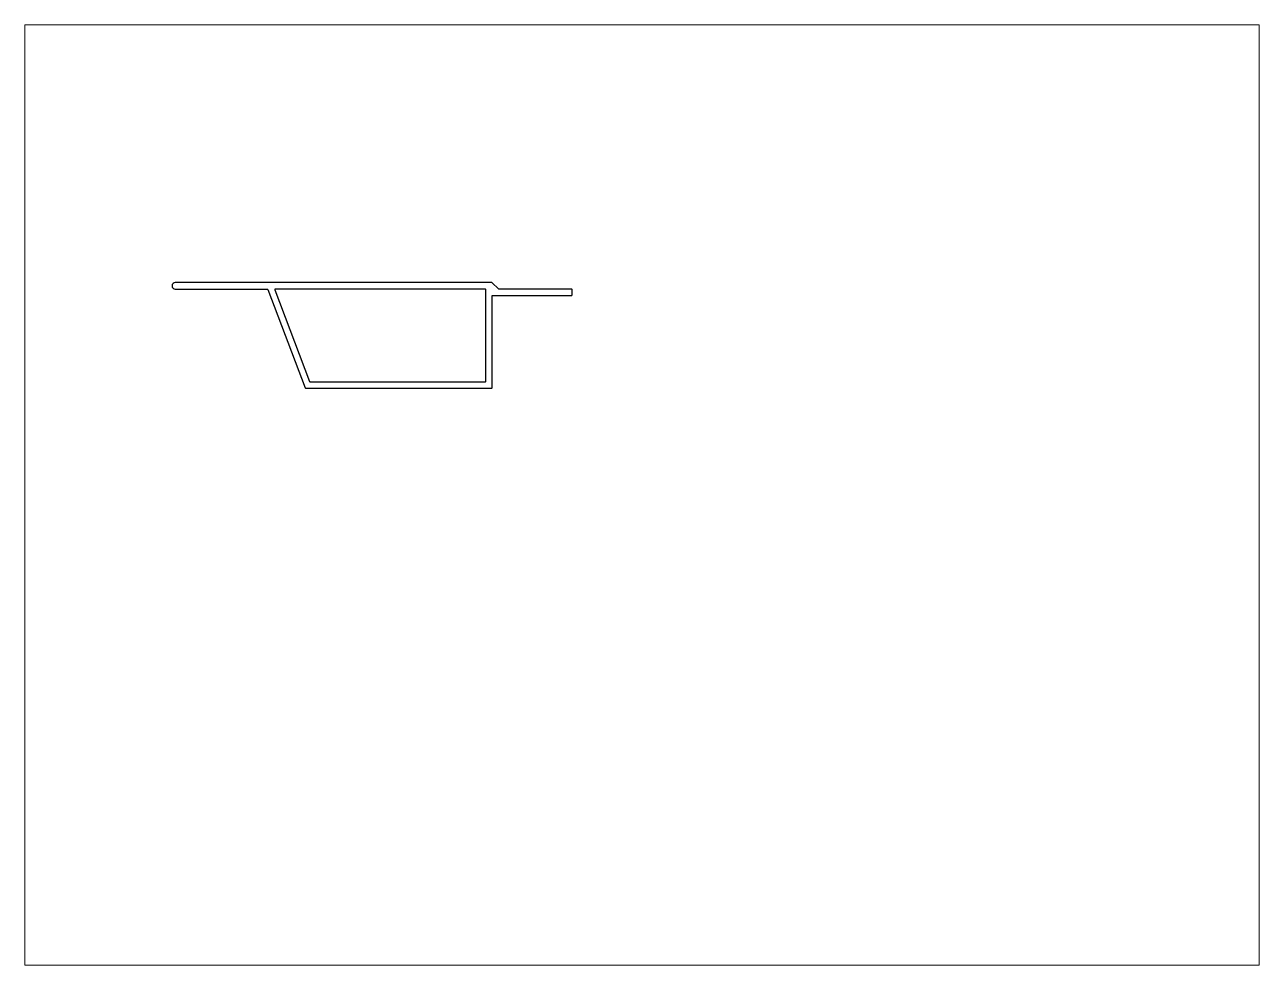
# Paper-space layout 'Layout1' of a CAD drawing. Extents: x 27 to 240, y 20 to 183.
# The model-space entities are those that its viewports show. They can reach past a viewport. Long polylines and large blocks are cut down to what shows.
import ezdxf

# ---------------------------------------------------------------- set-up
doc = ezdxf.new("R2010")
doc.units = 0
doc.header["$LTSCALE"] = 15
doc.layers.get('0').update_dxf_attribs({"linetype": 'CONTINUOUS'})

msp = doc.modelspace()

# ---------------------------------------------------------------- linework, layer by layer
at = {"ltscale": 0.05}
for points in [[(143.49, 163.65, 0.414214), (143.69, 163.85), (143.69, 192.45, -0.414214), (143.89, 192.65), (168.49, 192.65, 0.414214), (168.69, 192.85), (168.69, 194.45, 0.414214), (168.49, 194.65), (145.77, 194.65, -0.198912), (145.63, 194.71), (143.74, 196.59, 0.198912), (143.6, 196.65), (44.69, 196.65, 0.414214), (43.69, 195.65, 0.414214), (44.69, 194.65), (73.38, 194.65, -0.311407), (73.57, 194.52), (85.26, 163.78, 0.311407), (85.44, 163.65)], [(141.69, 194.45, 0.414214), (141.49, 194.65), (75.95, 194.65, 0.461795), (75.75, 194.42), (86.64, 165.78, 0.311407), (86.82, 165.65), (141.49, 165.65, 0.414214), (141.69, 165.85)]]:
    msp.add_lwpolyline(points, format="xyb", close=True, dxfattribs=at)

psp = doc.layouts.get("Layout1")

# ---------------------------------------------------------------- viewports
at = {"layer": '0', "color": 0, "linetype": 'BYBLOCK', "ltscale": 0.05}
psp.add_viewport(center=(133.35, 101.6), size=(213.36, 162.56), view_center_point=(190.51, 130.3), view_height=293.8955, dxfattribs=at)

doc.saveas('drawing.dxf')
